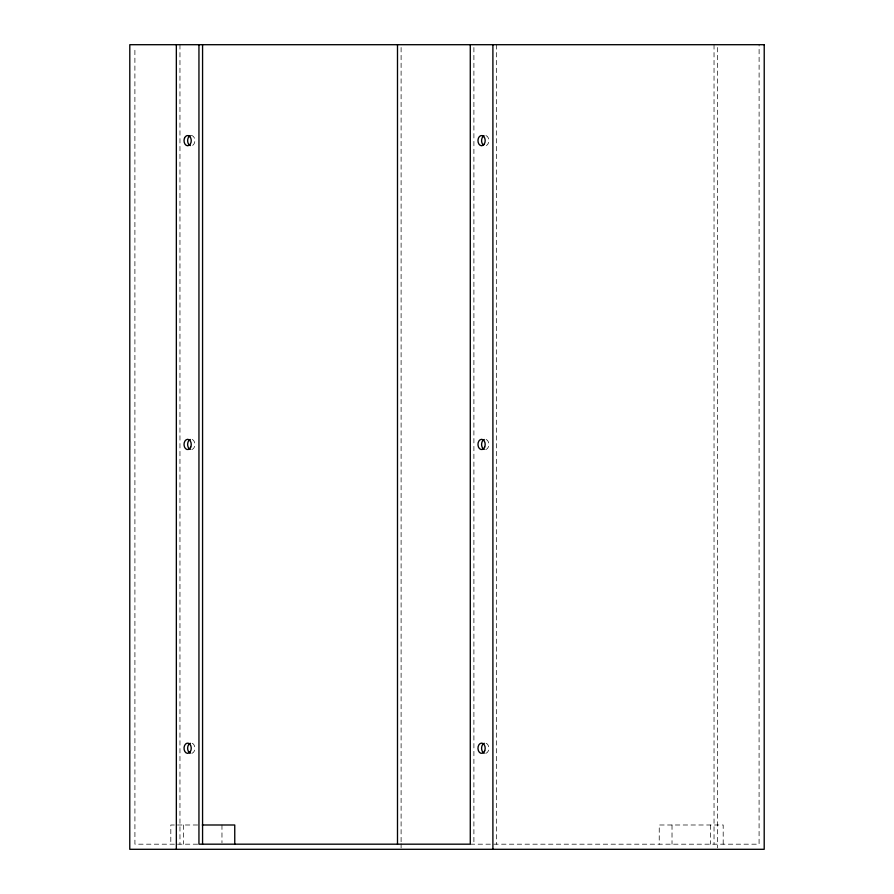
<?xml version="1.0" encoding="UTF-8"?>
<svg xmlns="http://www.w3.org/2000/svg" width="894" height="894" viewBox="0 0 894 894"><rect width="100%" height="100%" fill="white"/><g stroke="black" fill="none" stroke-linecap="round" stroke-linejoin="round"><path stroke-width="0.67" stroke-dasharray="4.47 3.35" d="M174.33 824.994L170.821 824.994L170.81 844.182M177.537 824.994L197.865 824.994M174.397 844.182L134.916 844.182L134.893 47.494M177.537 844.182L198.3 844.182M470.278 844.182L759.084 844.182L759.107 44.7M723.19 844.182L723.19 824.994L659.247 824.994L659.224 844.182M717.659 47.494L717.659 847.903M714.038 44.7L714.038 844.182M710.395 824.994L710.395 844.182M672.02 824.994L672.02 844.182M496.505 44.7L496.505 844.182M473.898 47.494L473.898 844.182M401.104 47.494L401.104 842.316M401.104 843.712L401.104 847.903M221.969 824.994L221.969 842.807M183.594 824.994L183.594 844.182M179.962 44.7L179.962 844.182M192.199 743.305A5.118 3.621 -90 0 1 194.847 748.915A5.118 3.621 -90 0 1 191.26 753.363M192.199 439.502A5.118 3.621 -90 0 1 194.847 445.111A5.118 3.621 -90 0 1 191.26 449.559M191.26 135.519A5.118 3.621 -90 0 1 194.881 140.637A5.118 3.621 -90 0 1 191.26 145.756M486.135 743.305A5.118 3.621 -90 0 1 488.794 748.915A5.118 3.621 -90 0 1 485.207 753.363M486.135 439.502A5.118 3.621 -90 0 1 488.794 445.111A5.118 3.621 -90 0 1 485.207 449.559M485.945 135.631A5.118 3.621 -90 0 1 488.817 140.358A5.118 3.621 -90 0 1 486.336 145.498"/><path stroke-width="1.34" d="M202.301 824.994L234.753 824.994L234.764 844.182M492.896 44.7L492.896 849.3M470.278 44.7L470.278 844.182L198.949 844.182L198.949 44.7M397.495 44.7L397.495 844.182M202.569 44.7L202.569 844.182M176.341 44.7L176.341 849.3M190.321 753.184A5.118 3.621 -90 0 1 187.639 748.244A5.118 3.621 -90 0 1 190.321 743.305M190.321 449.38A5.118 3.621 -90 0 1 187.639 444.441A5.118 3.621 -90 0 1 190.321 439.502M190.321 145.577A5.118 3.621 -90 0 1 187.639 140.637A5.118 3.621 -90 0 1 190.321 135.698M484.269 753.184A5.118 3.621 -90 0 1 481.587 748.244A5.118 3.621 -90 0 1 484.269 743.305M484.269 449.38A5.118 3.621 -90 0 1 481.587 444.441A5.118 3.621 -90 0 1 484.269 439.502M483.565 145.208A5.118 3.621 -90 0 1 481.598 140.246A5.118 3.621 -90 0 1 484.079 135.776M764.202 44.7L129.798 44.7L129.775 849.3L764.202 849.3L764.225 44.7M484.28 144.046A5.118 3.621 -90 0 0 482.324 135.631A5.118 3.621 -90 0 0 478.145 142.235A5.118 3.621 -90 0 0 484.28 144.046M184.51 138.078A5.118 3.621 90 0 0 187.639 145.756A5.118 3.621 90 0 0 190.78 138.078A5.118 3.621 90 0 0 184.51 138.078M190.78 447A5.118 3.621 -90 0 0 187.639 439.323A5.118 3.621 -90 0 0 184.51 447A5.118 3.621 -90 0 0 190.78 447M484.716 447A5.118 3.621 -90 0 0 481.587 439.323A5.118 3.621 -90 0 0 478.446 447A5.118 3.621 -90 0 0 484.716 447M190.198 751.865A5.118 3.621 -90 0 0 188.578 743.305A5.118 3.621 -90 0 0 184.153 749.574A5.118 3.621 -90 0 0 190.198 751.865M484.716 750.804A5.118 3.621 -90 0 0 481.587 743.126A5.118 3.621 -90 0 0 478.446 750.804A5.118 3.621 -90 0 0 484.716 750.804"/></g></svg>
